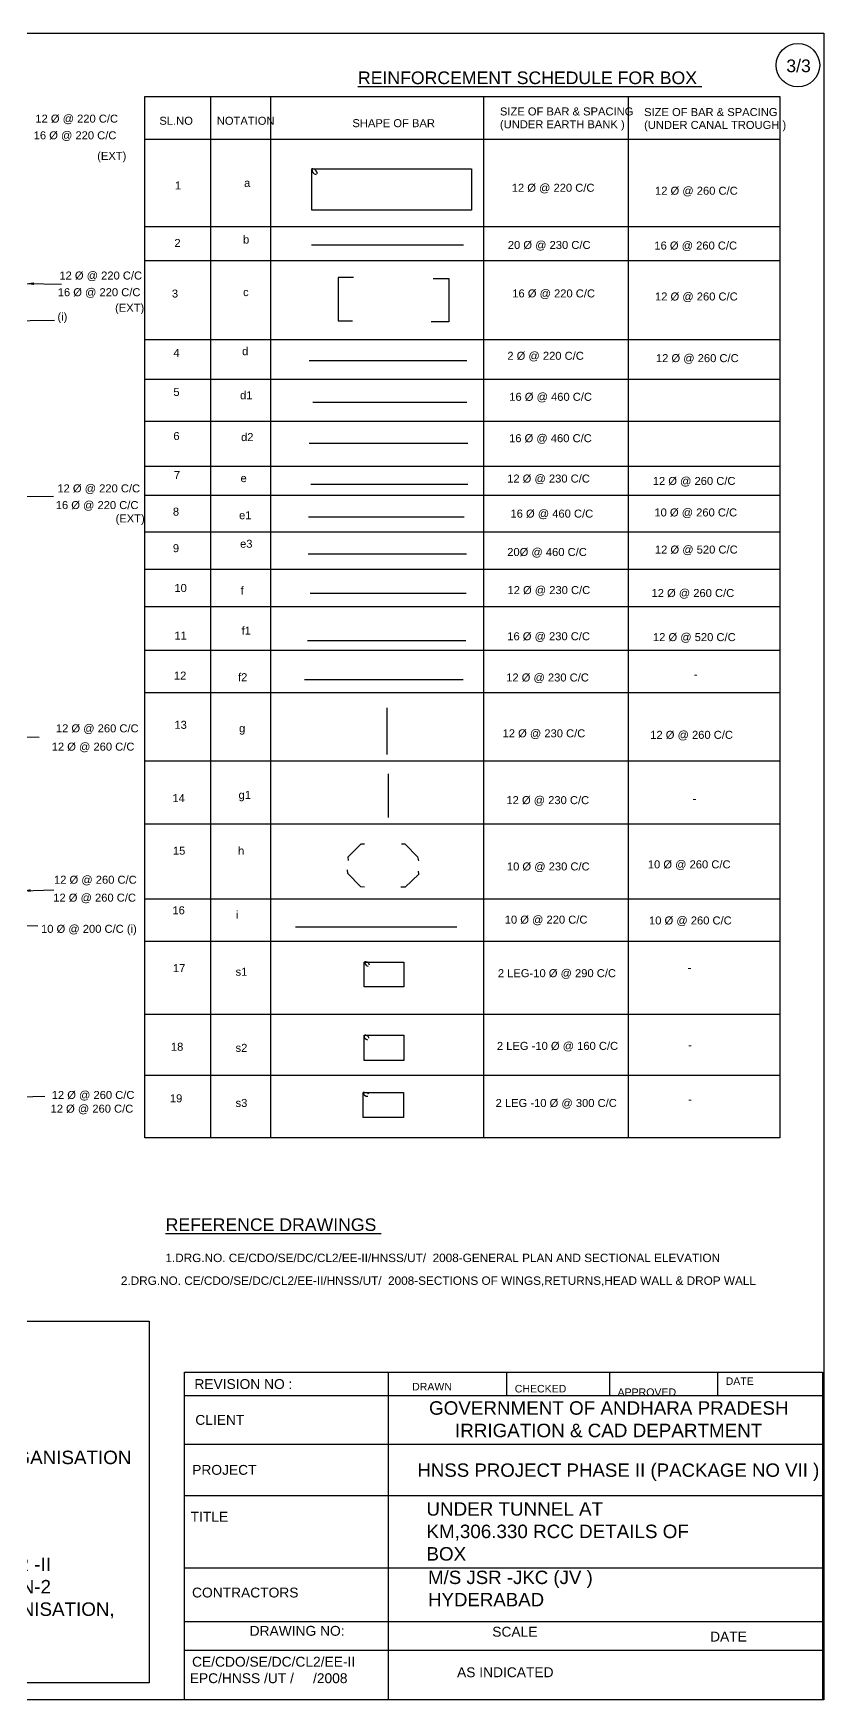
# Model space of a CAD drawing. Header units: millimetres. Extents: x 2123476 to 4268033, y 45589216 to 91252840.
# Drawn here: x 2157644 to 2176425, y 45589216 to 45628783 of the extents above; entities that cross this region are included whole.
import ezdxf

# ---------------------------------------------------------------- set-up
doc = ezdxf.new("R2010")
doc.units = ezdxf.units.MM
doc.header["$MEASUREMENT"] = 0
doc.layers.add('DIMENSION', color=7, linetype='Continuous')
doc.layers.add('TEXT', color=7, linetype='Continuous')
doc.styles.get("Standard").update_dxf_attribs({"font": 'arial.ttf', "height": 190})
doc.dimstyles.get("Standard").update_dxf_attribs({"dimtxt": 190, "dimasz": 190, "dimexe": 0.18, "dimexo": 0.0625, "dimgap": 0.09, "dimtad": 0, "dimdec": 0, "dimzin": 0, "dimdsep": 46, "dimtxsty": 'Standard', "dimcen": 0.09, "dimse1": 1, "dimse2": 1, "dimadec": 0, "dimazin": 0, "dimtfac": 1, "dimtdec": 0, "dimtofl": 0, "dimtmove": 0, "dimatfit": 3, "dimfxl": 1, "dimtolj": 1, "dimtzin": 0, "dimarcsym": 0})

msp = doc.modelspace()

# ---------------------------------------------------------------- linework, layer by layer
at = {"layer": 'DIMENSION', "color": 0}
for points in [[(2176424.6, 45589216), (2123475.5, 45589216), (2123475.5, 45628783), (2176424.6, 45628783)], [(2160293.3, 45627281.8), (2175381.9, 45627281.8), (2175381.9, 45602559.5), (2160293.3, 45602559.5)], [(2164263.1, 45625565), (2168053.1, 45625565), (2168053.1, 45624585.3), (2164263.1, 45624585.3)], [(2165509, 45606724.9), (2166451.3, 45606724.9), (2166451.3, 45606142.5), (2165509, 45606142.5)], [(2165503.3, 45604991.6), (2166448.8, 45604991.6), (2166448.8, 45604390.9), (2165503.3, 45604390.9)], [(2165480.7, 45603633.7), (2166438.4, 45603633.7), (2166438.4, 45603038.1), (2165480.7, 45603038.1)]]:
    msp.add_lwpolyline(points, close=True, dxfattribs=at)
for points in [[(2161851, 45627281.8), (2161851, 45602559.5)], [(2163278.9, 45627281.8), (2163278.9, 45602559.5)], [(2168341.9, 45627281.8), (2168341.9, 45602559.5)], [(2171779.9, 45627281.8), (2171779.9, 45602559.5)], [(2160293.3, 45626266.8), (2175381.9, 45626266.8)], [(2160293.3, 45624196.8), (2175381.9, 45624196.8)], [(2164256.5, 45623758.6), (2167864.6, 45623758.6)], [(2160293.3, 45623390.2), (2175381.9, 45623390.2)], [(2165252.7, 45622981.5), (2164887.2, 45622981.5), (2164887.2, 45621959.2), (2165224.3, 45621959.2)], [(2167141.5, 45622965.3), (2167519.3, 45622965.3), (2167519.3, 45621934.8), (2167100.9, 45621934.8)], [(2160293.3, 45621513.1), (2175381.9, 45621513.1)], [(2164199.6, 45621014), (2167947.7, 45621014)], [(2160293.3, 45620572.1), (2175381.9, 45620572.1)], [(2167942, 45620018.1), (2164285.6, 45620018.1)], [(2160293.3, 45619577.3), (2175381.9, 45619577.3)], [(2164199.8, 45619053.1), (2167965.1, 45619053.1)], [(2160293.3, 45618501.8), (2175381.9, 45618501.8)], [(2167970.9, 45618068.6), (2164239.9, 45618068.6)], [(2160293.3, 45617820.6), (2175381.9, 45617820.6)], [(2164182.8, 45617303.8), (2167885, 45617303.8)], [(2160293.3, 45616946.8), (2175381.9, 45616946.8)], [(2167936.6, 45616416.6), (2164171.3, 45616416.6)], [(2160293.3, 45616059.5), (2175381.9, 45616059.5)], [(2160293.3, 45615172.3), (2175381.9, 45615172.3)], [(2164219.9, 45615490.7), (2167925.6, 45615490.7)], [(2167918.4, 45614360.2), (2164162.2, 45614360.2)], [(2160293.3, 45614137.1), (2175381.9, 45614137.1)], [(2164090.3, 45613441.6), (2167860.8, 45613441.6)], [(2160293.3, 45613133.2), (2175381.9, 45613133.2)], [(2166044, 45612764.7), (2166044, 45611655.8)], [(2160293.3, 45611506.6), (2175381.9, 45611506.6)], [(2166079.6, 45611196.4), (2166079.6, 45610159.5)], [(2160293.3, 45610014.4), (2175381.9, 45610014.4)], [(2165120.5, 45609224.4), (2165434.8, 45609536.1)], [(2165120.5, 45609224.4), (2165122.7, 45609138.8)], [(2165434.8, 45609536.1), (2165513.9, 45609536.1)], [(2166483.6, 45609529.3), (2166395.6, 45609527.1)], [(2166483.6, 45609529.3), (2166773.7, 45609228.6)], [(2166773.7, 45609228.6), (2166793.5, 45609136.4)], [(2165114.2, 45608835.3), (2165109.9, 45608917.2)], [(2165114.2, 45608835.3), (2165419.1, 45608524.6), (2165513.5, 45608515.9)], [(2166479.2, 45608507.4), (2166802.3, 45608821.3)], [(2166802.3, 45608821.3), (2166797.9, 45608889.3)], [(2166479.2, 45608507.4), (2166373.7, 45608509.6)], [(2160293.3, 45608231.6), (2175381.9, 45608231.6)], [(2160293.3, 45607223.4), (2175381.9, 45607223.4)], [(2160293.3, 45605496.2), (2175381.9, 45605496.2)], [(2160293.3, 45604044.3), (2175381.9, 45604044.3)]]:
    msp.add_lwpolyline(points, dxfattribs=at)
at = {"layer": 'DIMENSION'}
msp.add_lwpolyline([(2163875.9, 45607569.3), (2167708, 45607569.3)], dxfattribs=at)
at = {"layer": 'DIMENSION', "color": 0}
msp.add_circle((2175812.6, 45628026.1), 516.5, dxfattribs=at)
for centre, radius, start, end in [((2164385.1, 45625551.7), 122.8, 173.76174, 260.50114), ((2164267.8, 45625442.8), 122.3, 1.85293, 92.24503), ((2165547.5, 45606650), 84.2, 7.10946, 117.17004), ((2165630.6, 45606752), 124.5, 192.52608, 255.91274), ((2165531.2, 45604904.4), 89.6, 9.91425, 108.14615), ((2165615.3, 45604989.5), 112, 178.95164, 252.82364), ((2165491.4, 45603402), 232, 58.2831, 92.63144), ((2165583.7, 45603646.5), 103.8, 187.06745, 273.36339)]:
    msp.add_arc(centre, radius, start, end, dxfattribs=at)
at = {"layer": 'TEXT', "color": 0}
for points in [[(2151159.2, 45598202), (2160397, 45598202), (2160397, 45589617.6), (2151159.2, 45589617.6)], [(2176397.1, 45589216), (2161234.8, 45589216), (2161234.8, 45596991.1), (2176397.1, 45596991.1)]]:
    msp.add_lwpolyline(points, close=True, dxfattribs=at)
for points in [[(2166072.7, 45596991.1), (2166072.7, 45589216)], [(2168884.3, 45596991.1), (2168884.3, 45596437.5)], [(2171344.3, 45596437.5), (2171344.3, 45596991.1)], [(2173900.9, 45596991.1), (2173900.9, 45596437.5)], [(2161234.8, 45596437.5), (2176397.1, 45596437.5)], [(2161234.8, 45595286.3), (2176397.1, 45595286.3)], [(2176397.1, 45594054.6), (2161234.8, 45594054.6)], [(2161234.8, 45592350), (2176397.1, 45592350)], [(2176397.1, 45591061), (2161234.8, 45591061)], [(2161234.8, 45590387.9), (2176397.1, 45590387.9)]]:
    msp.add_lwpolyline(points, dxfattribs=at)

# ---------------------------------------------------------------- texts
at = {"layer": 'DIMENSION', "color": 0}
for s, p in [('SIZE OF BAR & SPACING', (2168731.5, 45626833.1)), ('SIZE OF BAR & SPACING', (2172157.2, 45626818.2)), ('SL.NO', (2160639.5, 45626611.6)), ('NOTATION ', (2162004.1, 45626611.6)), ('SHAPE OF BAR ', (2165225.9, 45626554.7)), ('(UNDER EARTH BANK )', (2168731.5, 45626527.9)), ('(UNDER CANAL TROUGH )', (2172157.2, 45626513)), ('1', (2161008.2, 45625077.3)), ('a', (2162651.4, 45625135.6)), ('2', (2160996.3, 45623709.9)), ('b', (2162627.6, 45623792)), ('3', (2160936.8, 45622508.9)), ('c', (2162627.6, 45622543.4)), ('(EXT)', (2159586.6, 45622172)), ('4', (2160972.2, 45621100.1)), ('d', (2162603.8, 45621140.3)), ('5', (2160972.2, 45620172.6)), ('d1', (2162556.2, 45620094)), ('6', (2160972.2, 45619126.2)), ('d2', (2162580, 45619101.1)), ('7', (2160984.1, 45618198.8)), ('e', (2162568.1, 45618126.1)), ('8', (2160960.3, 45617330.8)), ('(EXT)', (2159598.8, 45617168.4)), ('e1', (2162532.4, 45617246.2)), ('e3', (2162556.2, 45616568.4)), ('9', (2160960.3, 45616462.7)), ('10', (2160996.3, 45615518.1)), ('f', (2162568.2, 45615456.5)), ('11', (2160996.3, 45614388.5)), ('f1', (2162592, 45614505.2)), ('12', (2160984.4, 45613437.3)), ('f2', (2162508.7, 45613399.4)), ('-', (2173341.4, 45613471.7)), ('13', (2160996.4, 45612268.5)), ('g', (2162532.5, 45612186.6)), ('g1', (2162520.6, 45610605.1)), ('14', (2160948.9, 45610528.2)), ('-', (2173310.5, 45610516.6)), ('15', (2160960.8, 45609279.7)), ('h', (2162508.7, 45609279.4)), ('16', (2160948.9, 45607864.7)), ('10 Ø @ 200 C/C (i)', (2157827.3, 45607424.4)), ('i', (2162461.1, 45607757.4)), ('17', (2160960.8, 45606491.5)), ('s1', (2162449.5, 45606405.9)), ('-', (2173191.3, 45606503.6)), ('18', (2160913.3, 45604624.6)), ('s2', (2162449.5, 45604598.5)), ('-', (2173206.3, 45604665.4)), ('19', (2160889.5, 45603399.9)), ('s3', (2162449.5, 45603290.6)), ('-', (2173206.3, 45603376.9))]:
    msp.add_text(s, height=190, dxfattribs=at).set_placement(p)
at = {"layer": 'TEXT', "color": 0}
for s, height, p in [('3/3', 300, (2175535.8, 45627861.4)), ('%%UREINFORCEMENT SCHEDULE FOR BOX ', 300, (2165358.6, 45627577.4)), ('12 Ø @ 220 C/C', 190, (2157691.6, 45626662.8)), ('16 Ø @ 220 C/C', 190, (2157652.5, 45626266.2)), ('(EXT)', 190, (2159161, 45625778.9)), ('12 Ø @ 220 C/C', 190, (2169012.2, 45625021)), ('12 Ø @ 260 C/C', 190, (2172416.1, 45624950.2)), ('20 Ø @ 230 C/C', 190, (2168919.1, 45623662.7)), ('16 Ø @ 260 C/C', 190, (2172401, 45623649.3)), ('12 Ø @ 220 C/C', 190, (2158263, 45622937.2)), ('16 Ø @ 220 C/C', 190, (2158223.9, 45622540.6)), ('16 Ø @ 220 C/C', 190, (2169024.7, 45622512.1)), ('12 Ø @ 260 C/C', 190, (2172415.9, 45622439.6)), ('(i)', 190, (2158217.3, 45621960.2)), ('2 Ø @ 220 C/C', 190, (2168907.2, 45621031.1)), ('12 Ø @ 260 C/C', 190, (2172438.4, 45620975.8)), ('16 Ø @ 460 C/C', 190, (2168953.1, 45620057.2)), ('16 Ø @ 460 C/C', 190, (2168948.2, 45619074.1)), ('12 Ø @ 230 C/C', 190, (2168903.5, 45618116)), ('12 Ø @ 220 C/C', 190, (2158215.7, 45617882.9)), ('12 Ø @ 260 C/C', 190, (2172363.1, 45618059.1)), ('16 Ø @ 220 C/C', 190, (2158176.6, 45617486.4)), ('10 Ø @ 260 C/C', 190, (2172401.5, 45617311.7)), ('16 Ø @ 460 C/C', 190, (2168982.4, 45617284)), ('20Ø @ 460 C/C', 190, (2168904.8, 45616372.1)), ('12 Ø @ 520 C/C', 190, (2172414.6, 45616430)), ('12 Ø @ 230 C/C', 190, (2168911.2, 45615467.9)), ('12 Ø @ 260 C/C', 190, (2172333, 45615398)), ('16 Ø @ 230 C/C', 190, (2168905.7, 45614371.4)), ('12 Ø @ 520 C/C', 190, (2172367.5, 45614351.2)), ('12 Ø @ 230 C/C', 190, (2168879.7, 45613392.8)), ('12 Ø @ 260 C/C', 190, (2158180.8, 45612185.1)), ('12 Ø @ 230 C/C', 190, (2168794.3, 45612066.2)), ('12 Ø @ 260 C/C', 190, (2172303, 45612030.9)), ('12 Ø @ 260 C/C', 190, (2158081, 45611750.4)), ('12 Ø @ 230 C/C', 190, (2168885.6, 45610480.3)), ('12 Ø @ 260 C/C', 190, (2158135.4, 45608590.5)), ('10 Ø @ 230 C/C', 190, (2168897.4, 45608906)), ('10 Ø @ 260 C/C', 190, (2172245.7, 45608955.1)), ('12 Ø @ 260 C/C', 190, (2158117.3, 45608164.9)), ('10 Ø @ 220 C/C', 190, (2168845.8, 45607642.6)), ('10 Ø @ 260 C/C', 190, (2172274, 45607623)), ('2 LEG-10 Ø @ 290 C/C', 190, (2168682.4, 45606371)), ('2 LEG -10 Ø @ 160 C/C', 190, (2168659.4, 45604645)), ('12 Ø @ 260 C/C', 190, (2158081.1, 45603479.9)), ('12 Ø @ 260 C/C', 190, (2158053.9, 45603154)), ('2 LEG -10 Ø @ 300 C/C', 190, (2168628.6, 45603288.7)), ('%%UREFERENCE DRAWINGS ', 300, (2160788.7, 45600344.9)), ('1.DRG.NO. CE/CDO/SE/DC/CL2/EE-II/HNSS/UT/  2008-GENERAL PLAN AND SECTIONAL ELEVATION', 200, (2160782.6, 45599606.5)), ('2.DRG.NO. CE/CDO/SE/DC/CL2/EE-II/HNSS/UT/  2008-SECTIONS OF WINGS,RETURNS,HEAD WALL & DROP WALL', 200, (2159725.1, 45599065.7)), ('REVISION NO :', 234.404, (2161471.4, 45596593.5)), ('DRAWN ', 179.25, (2166644.7, 45596558.9)), ('CHECKED', 179.25, (2169084.6, 45596510.7)), ('APPROVED ', 179.25, (2171526.2, 45596427.9)), ('DATE ', 179.25, (2174095, 45596690.2)), ('CLIENT ', 234.4, (2161493.8, 45595741.8)), ('PROJECT', 234.4, (2161419.6, 45594555.3)), ('TITLE ', 234.4, (2161382.5, 45593443)), ('CONTRACTORS ', 234.404, (2161416, 45591642.5)), ('DRAWING NO:', 234.404, (2162784.2, 45590733.1)), ('SCALE ', 234.4, (2168549.6, 45590712.1)), ('DATE ', 234.4, (2173725.9, 45590595.4)), ('CE/CDO/SE/DC/CL2/EE-II', 234.404, (2161416.1, 45589999.4)), ('EPC/HNSS /UT /     /2008', 234.404, (2161361.1, 45589608.7)), ('AS INDICATED ', 234.404, (2167712.8, 45589749.6))]:
    msp.add_text(s, height=height, dxfattribs=at).set_placement(p)
at = {"layer": 'TEXT', "color": 0, "attachment_point": 1}
for s, insert, char_height, width in [('APPROVED\\P  \\PSd/-(DT .30.10.08 \\P(I.S.N.  RAJU ) \\PCHIEF ENGINEER  \\PCENTRAL DESIGNS ORGANISATION HYDERABAD\\P\\P', (2152213, 45597791.4), 319.474, 7803.643), ('\\pi-0.54215;GOVERNMENT OF ANDHARA PRADESH \\P\\pi615.99;IRRIGATION & CAD DEPARTMENT ', (2167047.3, 45596302.1), 320, 8483.5), ('HNSS PROJECT PHASE II (PACKAGE NO VII )', (2166770, 45594824.7), 317.135, 9551.685), ('UNDER TUNNEL AT KM,306.330 RCC DETAILS OF BOX', (2166984.8, 45593905.4), 320, 6687.772), ('// TRUE COPY //\\P\\P DY.EXECUTIVE ENGINEER -II DESIGNS CIRCLE ,DIVISION-2 CENTRAL DESIGNS ORGANISATION, HYDERABAD.\\P\\P', (2151691.3, 45593655.8), 319.474, 7983.232), ('M/S JSR -JKC (JV ) HYDERABAD ', (2167024.2, 45592278.9), 317.135, 3952.111)]:
    msp.add_mtext(s, dxfattribs=dict(at, insert=insert, char_height=char_height, width=width))

# ---------------------------------------------------------------- leaders
at = {"layer": 'TEXT', "color": 0}
for points in [[(2157466.6, 45622840.9), (2158315, 45622825.2)], [(2156980.3, 45621954.4), (2158143.6, 45621969.9)], [(2157183.7, 45618901.9), (2157192.6, 45617788.2), (2158122.5, 45617792.6)], [(2157147.5, 45610680.3), (2157145.8, 45612076.6), (2157786.3, 45612071.8)], [(2157391.4, 45608423.2), (2158128.8, 45608443.9)], [(2156859.8, 45607598.2), (2157749.9, 45607588.3)], [(2157068.7, 45604559.1), (2157072.8, 45603525.1), (2157918.1, 45603549)]]:
    msp.add_leader(points, dimstyle='Standard', override={"dimgap": 0.09, "dimtad": 0}, dxfattribs=at)

doc.saveas('drawing.dxf')
